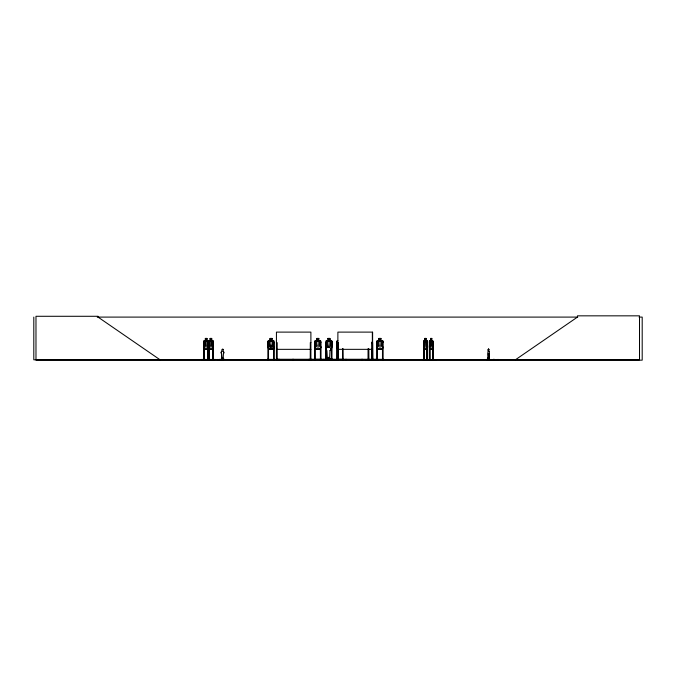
<?xml version="1.0" encoding="UTF-8"?>
<svg xmlns="http://www.w3.org/2000/svg" width="676" height="676" viewBox="0 0 676 676"><rect width="100%" height="100%" fill="white"/><g stroke="black" fill="none" stroke-linecap="round" stroke-linejoin="round"><path stroke-width="1.01" d="M279.779 359.48L268.583 359.353M375.957 359.471L365.724 359.759M488.925 359.15L489.154 353.616L489.01 359.15L488.207 359.15L488.064 353.616A1.436 0.718 -90 0 1 488.292 351.359L488.207 349.805L488.292 351.359M223.114 349.619L223.173 351.359A1.436 1.318 -90 0 1 223.443 353.616L223.131 359.15L221.812 359.15L221.542 353.616A1.436 1.318 -90 0 1 221.812 351.359L221.939 349.45L222.843 349.179M488.207 349.805L488.469 349.179M488.511 358.542L487.742 358.204L487.742 359.463M328.705 357.908L328.215 357.714M222.86 358.288L222.412 358.542L222.97 358.407M222.928 358.576L222.801 358.314M426.843 349.078L427.283 346.965L426.902 349.078L423.936 349.078L423.556 341.287L424.013 340.535L424.849 340.535M432.615 349.078L433.062 346.965L432.674 349.078L429.716 349.078M488.224 349.619L488.74 349.112M420.996 359.48L435.868 359.759M207.811 349.01L208.309 346.965M208.411 346.974L207.845 349.078L204.287 349.078M210.92 359.759L215.399 359.455L201.372 359.48L205.901 359.455M201.364 359.75L205.986 359.767M274.262 346.974L273.535 349.078L268.558 349.078L267.907 346.974M320.939 346.965L320.23 349.01L315.354 349.01M321.007 346.974L320.28 349.078L315.303 349.078L314.653 346.974M331.358 349.078L332.085 346.974L332.085 341.279L331.341 340.535L329.964 340.535L329.964 338.414L327.852 338.414L327.919 340.603L326.854 341.312L326.854 345.267L327.919 346.965L329.896 346.965L330.953 345.267L330.953 341.312L329.896 340.603L329.896 338.482L327.919 338.482M267.865 359.446L267.907 341.287L268.583 340.535L270.096 340.535M314.492 359.75L314.543 359.176M337.797 359.716L337.89 332.11L372.341 332.11L372.391 359.801L372.586 359.176M487.278 359.784L487.371 358.863L489.475 358.863L489.475 359.615M487.303 359.793L498.643 359.784M498.263 359.784L498.55 359.463L492.796 359.615M424.156 359.801L424.156 359.176L423.548 359.176L423.556 359.801L424.029 340.603L426.869 340.603L427.224 341.312L427.224 359.801M429.784 340.535L429.328 346.974L429.767 349.078M204.346 340.535L203.822 341.287L203.865 359.801M204.372 340.603L203.915 341.321L204.372 349.01M208.622 359.801L208.656 341.287L209.188 340.535L210.219 340.535L210.168 338.414L211.732 338.414L212.441 345.267L211.681 346.965L210.27 346.965L209.509 345.267L209.509 341.312L210.27 340.603M211.681 340.535L212.712 340.535L213.244 341.279L212.678 349.078L209.121 349.078L208.707 341.287L209.205 340.603M430.612 340.603L429.995 341.312L429.995 345.267L430.612 346.965L431.761 346.965L432.386 345.267L432.386 341.312L431.761 340.603L431.863 338.414L430.57 338.414L430.612 340.603L430.629 338.414M337.476 340.535L336.8 341.287L336.699 359.801M217.689 359.801L217.173 359.463L221.305 359.615M219.151 359.463L219.024 359.801M222.345 359.801L221.686 359.793L221.829 358.863M222.835 358.381L222.894 358.449M327.091 358.398L326.44 359.793L326.761 359.294M329.288 359.793L330.091 358.398L329.922 359.793M330.327 359.784L326.677 359.294M515.399 359.801L577.456 317.095L577.456 315.836L639.504 315.836L639.504 359.801L33.8 359.801L33.8 317.095M270.096 340.603L269.04 341.312L269.04 345.267L270.096 346.965L272.073 346.965L273.138 345.267L273.138 341.312L272.073 340.603M223.401 359.7L223.798 358.863L223.173 358.863L223.173 359.463M223.545 359.801L217.435 359.801M327.285 359.801L327.699 359.801M329.102 359.793L329.415 359.446M376.574 359.759L376.667 359.176M488.478 349.112L488.993 349.619M97.243 317.095L577.777 317.095M639.031 317.095L642.2 317.095L642.2 360.164L35.98 360.164L35.98 316.284L98.037 316.284L98.037 317.095L160.085 359.801M206.898 338.414L205.335 338.414L205.386 340.603M426.032 338.414L426.607 345.267L425.99 346.965L424.832 346.965L424.215 345.267L424.215 341.312L424.832 340.603L424.798 338.414L426.091 338.414M205.386 338.482L206.848 338.482L206.797 340.603L207.608 341.312L207.608 345.267L206.848 346.965L205.436 346.965L204.676 345.267L204.676 341.312L205.436 340.603L205.436 338.482M210.219 338.482L211.681 338.482M272.073 338.482L270.096 338.482L270.096 349.078M318.818 338.482L316.841 338.482L316.841 340.603L315.785 341.312L315.785 345.267L316.841 346.965L318.818 346.965L319.883 345.267L319.883 341.312L318.818 340.603L318.895 338.414L316.774 338.414L316.774 340.535L315.329 340.535L314.653 341.287L314.678 359.801M380.934 338.482L378.957 338.482L378.957 340.603L377.901 341.312L377.901 345.267L378.957 346.965L380.934 346.965L381.999 345.267L381.999 341.312L380.934 340.603L381.01 338.414L378.89 338.414L378.89 340.535L377.445 340.535L376.769 341.287L376.802 359.801M424.832 338.482L426.049 338.482M430.612 338.482L431.82 338.482M204.304 340.535L205.386 340.535M206.848 340.535L207.878 340.535L208.411 341.279L208.47 359.801M272.073 340.535L273.518 340.535L274.262 341.279L274.194 359.801M318.895 340.535L320.263 340.535L321.007 341.279L321.007 359.801M327.852 340.535L326.407 340.535L325.731 341.287L325.731 346.974L326.381 349.078M381.01 340.535L382.379 340.535L383.131 341.279L383.123 359.801M426.032 340.535L426.886 340.535M430.629 340.535L429.725 340.535L429.328 341.287L429.378 359.801L429.328 359.176L430.037 359.801M431.803 340.535L432.665 340.535L433.062 341.312L433.062 359.801M204.321 340.603L207.853 340.603M209.154 340.603L212.686 340.603M273.484 340.603L268.609 340.603L267.975 341.321L267.975 346.965M315.354 340.603L320.23 340.603M326.432 340.603L331.308 340.603L332.017 341.312L331.95 359.801M337.865 340.603L336.876 341.321L336.876 346.965L337.459 349.078M429.742 340.603L432.648 340.603M212.661 340.535L213.244 341.279M372.299 341.279L372.256 343.197M270.096 341.312L272.073 341.312M208.309 342.58L207.735 342.58L207.693 359.801M208.47 342.58L209.045 342.58L209.045 359.801M213.143 342.58L212.568 342.58L212.526 359.801M267.933 342.58L268.516 342.58L268.516 359.801M274.253 342.58L273.67 342.58L273.611 359.801M276.433 342.58L277.016 342.58L277.084 359.801M310.892 342.58L310.309 342.58L310.242 359.801M314.61 342.58L315.193 342.58L315.261 359.801M320.939 342.58L320.356 342.58L320.424 359.801M332.017 342.58L331.434 342.58L331.367 359.801L331.299 359.269M336.766 342.58L337.349 342.58L337.349 359.801L337.417 359.176M337.882 342.58L338.473 342.58L338.397 359.801M372.476 342.58L371.758 342.58L371.885 359.801L371.927 348.655M372.611 342.58L372.839 359.801L372.882 359.176M376.735 342.58L377.318 342.58L377.25 359.801M383.055 342.58L382.472 342.58L382.472 359.801M423.59 342.58L424.114 342.58L424.131 359.801M429.37 342.58L429.894 342.58M270.096 345.267L272.073 345.267M203.822 346.974L204.338 349.078M208.707 346.974L209.121 349.078M423.615 346.974L423.996 349.078M204.321 349.01L207.853 349.01M209.154 349.01L212.686 349.01M268.609 349.01L273.484 349.01M377.478 349.01L382.354 349.01L383.055 346.965L382.405 349.078L377.428 349.078L376.769 346.974M423.97 349.01L426.869 349.01M429.742 349.01L432.648 349.01M276.433 349.34L310.892 349.34M337.89 349.34L372.341 349.34M221.812 351.359L221.855 351.359A1.436 1.318 -90 0 0 221.576 353.616L221.855 359.15M223.131 351.359L223.173 351.359A1.436 1.318 -90 0 1 223.41 353.616L223.443 353.616M488.925 351.359L489.01 351.359A1.436 0.718 -90 0 1 489.154 353.616M488.064 353.616L488.292 359.15M487.827 358.5L488.528 358.457M204.262 359.176L203.577 359.176L203.586 359.801M207.676 359.176L209.095 359.176L209.087 359.801M212.517 359.176L213.202 359.176L213.194 359.801L213.143 341.312M267.865 359.176L268.583 359.176L268.583 359.801M273.603 359.176L274.405 359.75M276.366 359.176L277.084 359.176M383.123 359.176L382.405 359.176L382.405 359.801M426.894 359.176L427.511 359.176M432.674 359.176L433.291 359.176M219.599 359.345L220.553 359.345M315.261 359.353L320.289 359.353M326.339 359.353L331.367 359.353M337.417 359.353L342.436 359.353M377.385 359.353L382.405 359.353M493.387 359.345L494.308 359.345M206.053 359.48L210.76 359.801L206.087 359.759M215.407 359.48L210.794 359.767M489.39 359.463L487.455 359.463L487.455 358.863M310.994 359.75L310.96 359.176M327.48 359.784L326.863 359.522M222.801 349.179L223.148 349.619M383.055 341.312L382.354 340.603L377.478 340.603L376.836 341.321L376.836 346.965M207.828 340.535L208.36 341.312L208.309 359.801M488.748 349.179L489.01 351.359M426.835 340.535L427.325 341.279L427.325 359.801M488.537 359.784L488.368 358.863M488.165 358.204L488.165 359.463M488.072 358.204L488.072 359.463M487.835 358.204L487.835 359.463M433.282 359.801L433.24 342.58L432.716 342.58L432.682 359.801M433.003 341.312L432.97 359.801M432.86 359.176L432.86 359.801M429.894 347.641L429.894 359.801M429.708 342.58L429.75 359.801M429.547 342.58L429.615 359.801M427.469 359.801L427.469 342.58L426.945 342.58L426.902 359.801M427.088 359.176L427.088 359.801M424.849 338.414L424.891 340.603M423.936 342.58L423.97 359.801M423.776 342.58L423.776 359.801M382.988 359.176L382.988 359.801M377.867 359.801L377.867 359.269L277.532 359.269L277.532 359.801M377.385 359.176L377.385 359.801M376.98 359.269L376.98 359.801M376.093 359.269L376.093 359.801M372.62 332.11L372.611 359.801M372.273 359.176L372.273 359.801M372.096 348.655L372.053 359.801M371.69 359.176L371.69 359.801M368.741 348.655L368.783 359.801M368.572 348.655L368.614 359.801M368.479 359.176L368.505 359.801M368.361 348.655L368.361 359.801M368.192 348.655L368.183 359.801M362.64 359.269L362.64 359.801M361.753 359.269L361.753 359.801M346.526 359.269L346.526 359.801M345.639 359.269L345.639 359.801M343.087 348.655L343.154 359.801M342.504 348.655L342.571 359.801M342.436 359.176L342.436 359.801M338.541 359.176L338.532 359.801M337.958 359.176L337.949 359.801M336.834 359.176L336.834 359.801M335.212 359.801L332.558 359.801M332.186 359.269L332.186 359.801L332.085 359.176M331.502 359.176L331.502 359.801M329.922 359.294L329.947 359.801M328.975 359.294L328.967 357.41L327.987 357.41L327.987 359.294M326.339 359.801L326.271 342.58L325.688 342.58L325.621 359.801M326.204 359.176L326.204 359.801M325.756 359.176L325.756 359.801M324.1 359.269L324.1 359.801M323.212 359.269L323.212 359.801M320.872 359.176L320.872 359.801M320.289 359.176L320.289 359.801M315.126 359.176L315.126 359.801M314.72 341.321L314.72 346.965M310.892 359.801L310.892 332.11L276.433 332.11L276.433 359.801L276.374 359.176M310.377 359.176L310.377 359.801M309.76 359.269L309.76 359.801M308.873 359.269L308.873 359.801M293.646 359.269L293.646 359.801M292.759 359.269L292.759 359.801M279.306 359.269L279.306 359.801M278.419 359.269L278.419 359.801M276.949 359.176L276.949 359.801M276.704 359.176L276.729 359.801M276.67 342.58L276.661 359.801M273.738 359.176L273.738 359.801M272.073 349.078L272.149 338.414L270.028 338.414L270.028 340.535M268 359.176L268 359.801M223.646 358.863L223.646 359.463L221.508 359.463L221.508 358.863M223.334 358.863L223.334 359.615M223.072 359.463L223.114 358.204L222.472 358.204L222.514 359.463M221.981 359.463L221.981 358.863L221.356 358.863L221.356 359.615M212.991 342.58L212.915 359.801M212.822 359.176L212.805 359.801M212.729 342.58L212.678 359.801M210.219 338.414L210.219 340.603M208.884 342.58L208.935 359.801M208.723 359.176L208.791 359.801M208.157 342.58L208.2 359.801M208.081 359.176L208.056 359.801M207.895 342.58L207.845 359.801M206.848 338.414L206.848 340.603M204.253 359.801L204.211 342.58L203.637 342.58L203.637 359.801M204.051 342.58L204.101 359.801M203.89 359.176L203.983 359.801M329.989 350.675L329.542 358.973L327.387 358.973L326.939 350.675A2.155 2.155 0 0 1 326.939 347.625A2.155 2.155 0 0 1 329.989 347.625A2.155 2.155 0 0 1 329.989 350.675M206.594 338.837L205.681 338.837L205.681 339.546L206.594 339.546L206.594 338.837M211.427 338.837L210.523 338.837L210.523 339.546L211.427 339.546L211.427 338.837M271.718 338.837L270.451 338.837L270.451 339.546L271.718 339.546L271.718 338.837M318.464 338.837L317.196 338.837L317.196 339.546L318.464 339.546L318.464 338.837M329.542 338.837L328.274 338.837L328.274 339.546L329.542 339.546L329.542 338.837M380.588 338.837L379.312 338.837L379.312 339.546L380.588 339.546L380.588 338.837M425.787 338.837L425.043 338.837L425.043 339.546L425.787 339.546L425.787 338.837M431.558 338.837L430.815 338.837L430.815 339.546L431.558 339.546L431.558 338.837M206.848 341.312L205.436 341.312L205.436 345.267L206.848 345.267L206.848 341.312M211.681 341.312L210.27 341.312L210.27 345.267L211.681 345.267L211.681 341.312M318.818 341.312L316.841 341.312L316.841 345.267L318.818 345.267L318.818 341.312M329.896 341.312L327.919 341.312L327.919 345.267L329.896 345.267L329.896 341.312M380.934 341.312L378.957 341.312L378.957 345.267L380.934 345.267L380.934 341.312M425.99 341.312L424.832 341.312L424.832 345.267L425.99 345.267L425.99 341.312M431.761 341.312L430.612 341.312L430.612 345.267L431.761 345.267L431.761 341.312"/></g></svg>
